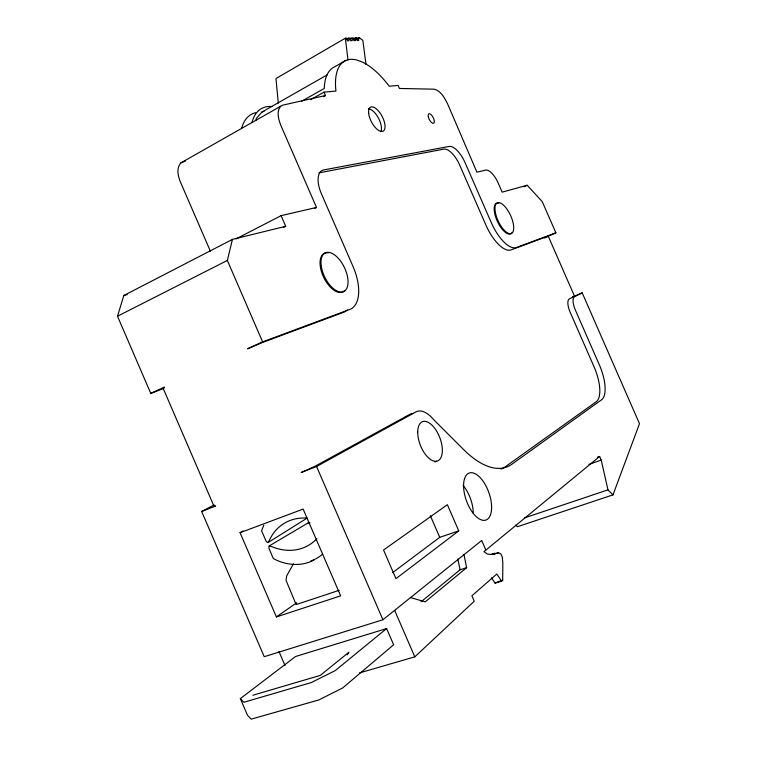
<?xml version="1.0" encoding="UTF-8"?>
<svg xmlns="http://www.w3.org/2000/svg" width="757" height="757" viewBox="0 0 757 757"><rect width="100%" height="100%" fill="white"/><g stroke="black" fill="none" stroke-linecap="round" stroke-linejoin="round"><path stroke-width="1.14" d="M491.52 577.875L495.182 583.221L501.664 581.196L502.695 580.278L502.828 562.763L502.241 556.982L500.973 554.077L498.551 552.761L490.517 554.616M310.673 99.65L323.987 92.155L335.938 91.067A66.067 29.277 62.3 0 1 356.509 59.926L362.764 62.244A66.067 29.277 62.3 0 1 389.23 86.213L398.087 85.409L399.422 88.465L434.168 89.184C441.009 90.887 444.652 98.041 447.586 103.86L476.919 172.18L485.701 170.117A15.708 6.293 64.6 0 1 498.097 182.891L502.146 192.146L527.165 185.247L542.201 201.57L555.893 232.815L516.388 247.501A31.68 12.774 65.2 0 1 491.217 222.473L465.053 162.623A19.644 8.128 64 0 0 449.175 146.442L323.693 169.937A23.297 11.374 62.8 0 0 321.356 193.65L352.999 266.445A40.282 20.609 64.4 0 1 349.734 309.471L262.603 341.871L227.346 260.446L232.446 239.382L285.711 226.305L281.093 215.65L235.985 238.928M163.985 388.35L150.766 393.403L117.505 316.227L123.826 295.504L232.446 239.382M255.752 120.514L256.434 118.376L261.95 112.045L327.081 74.934M515.678 525.14L517.4 526.711L612.981 494.879L639.495 423.674L582.199 292.874L572.831 296.81M307.777 523.532L308.468 522.69L310.029 522.964M263.815 525.197L261.562 530.808L266.36 541.69L268.092 542.523L306.736 518.346L305.601 518.167M293.451 563.833L286.676 575.869L286.032 580.307L296.119 604.578L339.193 590.318M323.987 92.155L325.463 95.524L282.815 105.138L280.563 106.311C276.173 111.809 278.623 119.53 280.866 125.435L316.511 207.446L314.42 208.516M347.198 654.758L348.409 653.017M280.563 106.311L180.857 162.897C176.173 168.026 177.98 175.794 180.261 181.614L210.399 251.239M359.414 672.935L414.789 656.849L474.242 601.228L471.885 595.816L496.772 574.052L501.664 581.196M322.567 554.096L320.987 555.506A56.094 45.193 61.5 0 1 310.872 560.937M495.182 583.221L496.223 582.294M612.981 494.879L607.966 489.864L601.209 460.095L599.629 456.462L483.96 551.673L487.48 554.067L491.444 554.446L494.804 553.225M268.092 542.523L269.88 539.239A56.482 45.079 57.8 0 1 307.219 518.119M464.003 554.692L466.624 567.684L425.197 601.872L410.549 597.576M421.034 601.796L460.029 569.813L466.624 567.684M386.619 628.556L335.171 670.655L311.25 682.559L243.868 702.278L240.338 698.616L295.571 656.499L386.619 628.556L393.631 644.756L342.647 687.981L318.763 699.97L251.135 719.15L247.473 715.204L240.338 698.616M349.024 652.137L320.296 675.386L252.819 695.267M214.127 504.9L201.665 511.495L264.24 656.707L382.919 619.756L481.698 540.489L485.852 550.027M458.761 530.884L395.958 578.66L383.544 550.017L447.378 504.701L458.761 530.884L439.741 537.338L392.694 572.595M243.12 530.941L240.064 532.701L276.409 616.936L296.716 602.733M308.468 522.69L268.886 546.138L269.047 548.532L273.296 558.524C285.578 565.271 301.201 566.889 313.824 560.114M366.01 64.411L362.84 40.348L359.461 37.85L358.383 37.878L358.714 40.462L357.105 40.509L356.774 37.916L355.156 37.954L355.487 40.556L353.869 40.604L353.538 38.001L351.91 38.039L352.242 40.651L350.605 40.689L350.273 38.077L348.627 38.124L348.958 40.736L347.302 40.783L346.98 38.162L345.324 38.2L275.974 78.548L278.302 103.151M346.592 39.307L348.627 38.124M349.876 39.213L351.91 38.039M353.131 39.127L355.156 37.954M354.749 39.09L356.774 37.916M356.367 39.042L358.383 37.878M357.418 39.033L359.461 37.85M345.712 60.503L334.698 66.796A65.736 29.627 62.3 0 0 324.261 88.474L301.825 101.135M323.409 96.669L325.463 95.524M413.511 413.483A30.952 15.518 69 0 0 409.575 414.458L315.281 466.123L301.191 472.51L316.558 466.492L415.886 411.94A31.037 15.433 69 0 1 433.553 419.52L463.492 449.45A100.123 45.978 67.7 0 0 511.723 464.334L601.607 399.743A31.046 12.131 68.1 0 0 599.326 364.779L575.282 309.868A12.046 4.608 67 0 1 574.572 296.678L582.199 292.874M180.857 162.897L185.541 161.014M283.61 227.374L285.711 226.305M117.505 316.227L227.346 260.446M500.992 469.066A99.867 46.253 67.7 0 0 505.676 466.511L596.232 401.749A30.98 12.207 68.1 0 0 594.056 366.823L570.078 312.026A12.027 4.637 67 0 1 569.406 298.845L574.554 296.28L548.191 236.07L544.576 237.906L555.893 232.815M523.976 186.761L527.165 185.247M150.766 393.403L164.364 387.13L163.105 388.209L213.853 505.894L215.631 506.026L201.665 511.495M262.603 341.871L247.653 348.759L261.865 342.732L343.47 312.338A40.159 20.723 64.4 0 0 347.283 309.906M240.064 532.701L303.141 509.083L340.659 595.844L276.409 616.936M548.191 236.07L511.079 249.895A31.614 12.86 65.2 0 1 485.862 224.971L459.764 165.253A19.597 8.185 64 0 0 443.857 149.138L318.905 172.851M572.652 296.981L574.554 296.28M261.95 112.045L264.098 111.288M597.396 457.247L599.629 456.462M588.965 464.372L601.209 460.095M524.478 517.892L607.966 489.864M493.214 554.493L498.551 552.761M497.302 581.963L502.695 580.278M123.826 295.504L127.233 294.568M281.093 215.65L316.511 207.446M269.378 545.835L273.126 547.141A56.179 45.297 63.1 0 0 316.909 538.7M430.345 515.697L439.741 537.338M394.643 610.341L414.789 656.849M316.558 466.492L382.919 619.756M278.973 651.54L285.001 665.517M457.871 559.007L460.029 569.813M345.324 38.2L348.04 60.021M344.624 290.603A21.414 10.958 64.4 0 1 323.069 275.983A21.414 10.958 64.4 0 1 328.226 252.857M511.798 232.844A16.843 6.794 65.2 0 1 497.046 220.628A16.843 6.794 65.2 0 1 498.806 203.141M252.043 122.255A63.569 31.822 61.7 0 1 272.018 106.529M241.71 128.122A63.266 32.116 61.7 0 1 255.601 112.727M368.375 108.79A13.531 6.028 62.3 0 1 378.358 117.922A13.531 6.028 62.3 0 1 380.809 131.709M436.6 461.193A21.016 10.456 69 0 1 434.906 461.893M463.152 485.521A24.773 12.131 70.5 0 1 473.276 513.558M428.311 116.833A5.29 2.195 63.1 0 0 433.553 123.277A5.29 2.195 63.1 0 0 431.868 115.461A5.29 2.195 63.1 0 0 428.311 116.833M368.631 113.067A13.55 5.999 62.3 0 0 381.765 131.491A13.55 5.999 62.3 0 0 380.014 112.944A13.55 5.999 62.3 0 0 368.631 113.067M417.713 431.783A21.035 10.437 69 0 0 435.9 461.297A21.035 10.437 69 0 0 436.477 430.865A21.035 10.437 69 0 0 417.713 431.783M495.362 212.414A16.853 6.785 65.2 0 0 511.164 233.582A16.853 6.785 65.2 0 0 506.518 208.554A16.853 6.785 65.2 0 0 495.362 212.414M321.186 265.527A21.423 10.948 64.4 0 0 343.167 291.757A21.423 10.948 64.4 0 0 339.183 259.291A21.423 10.948 64.4 0 0 321.186 265.527M463.577 485.909A24.972 11.942 70.4 0 0 484.764 520.333A24.972 11.942 70.4 0 0 484.489 483.335A24.972 11.942 70.4 0 0 463.577 485.909"/></g></svg>
